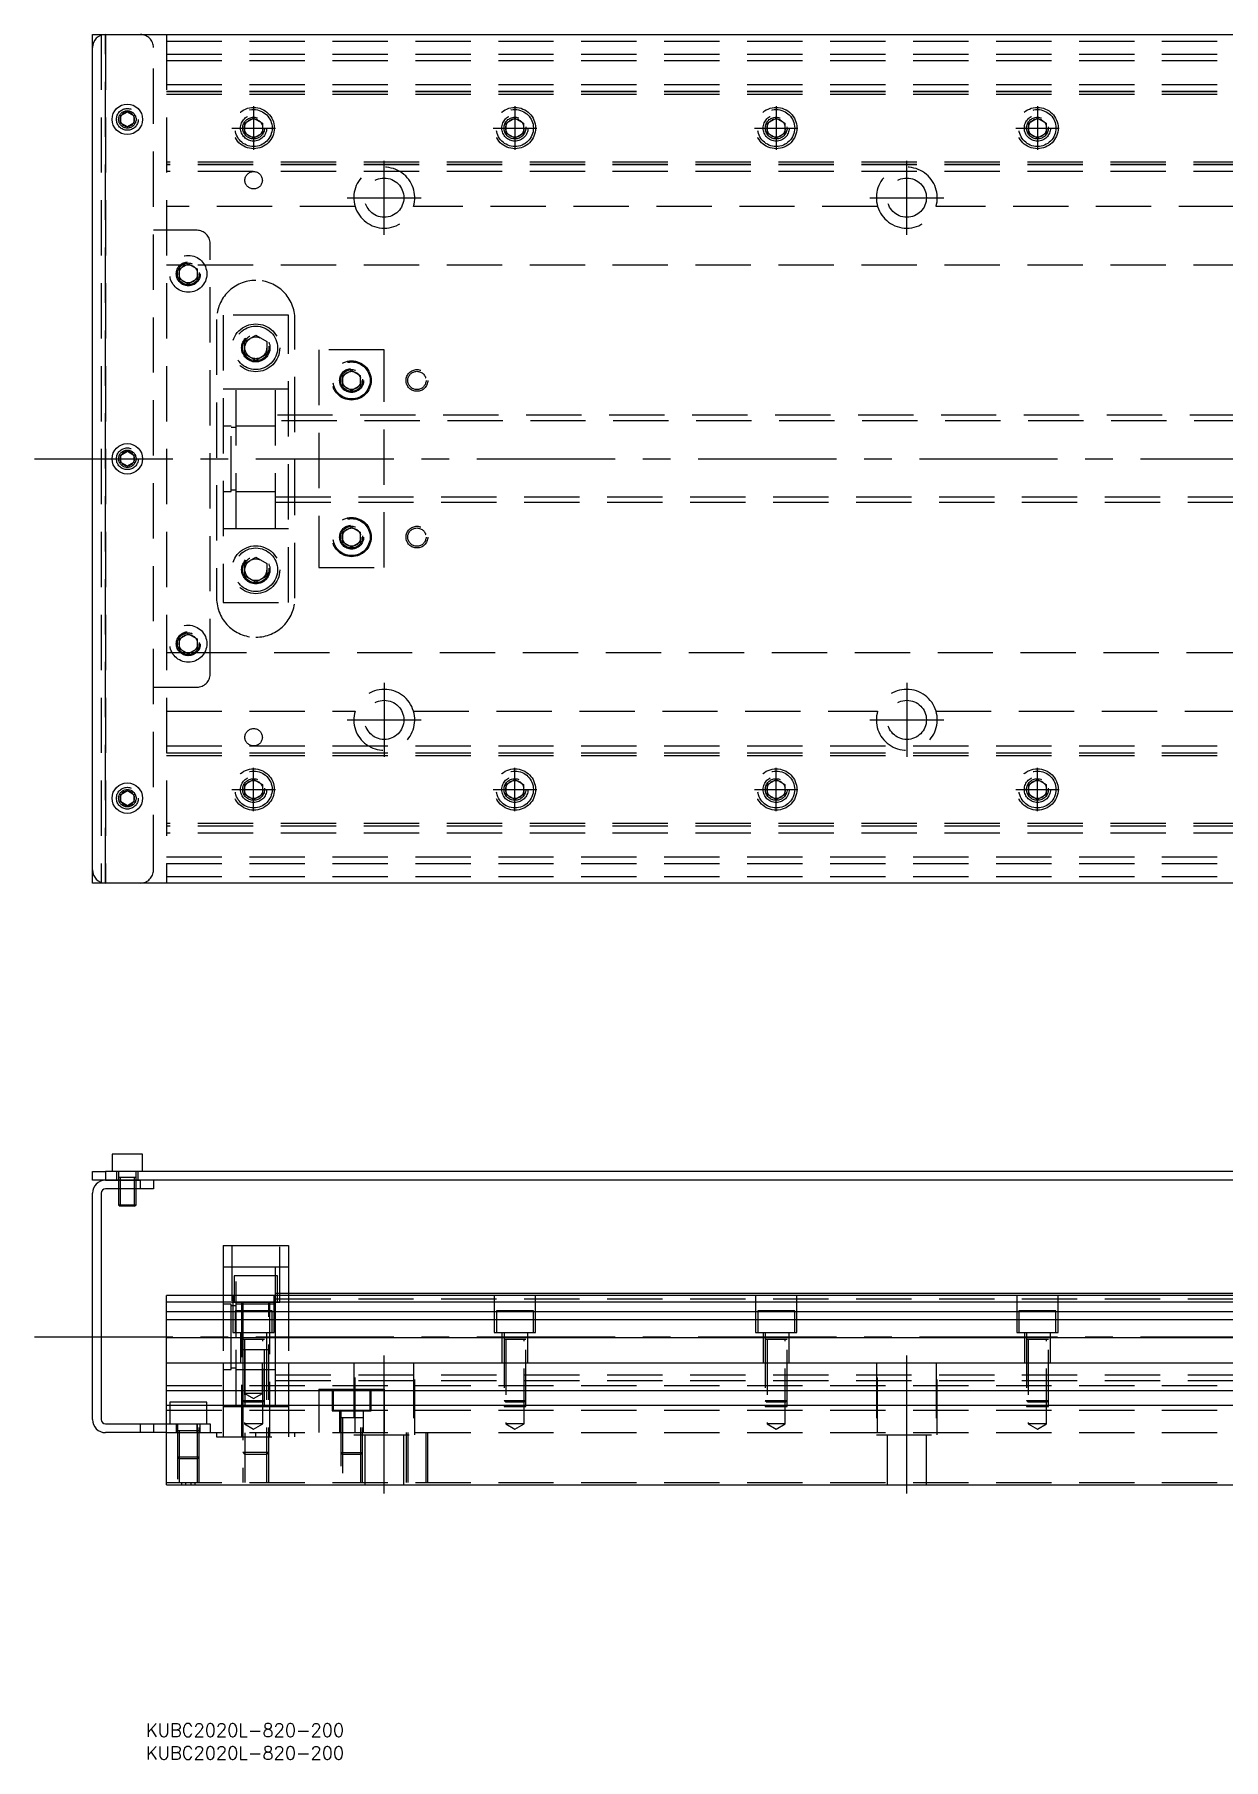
# Model space of a CAD drawing. Extents: x -13 to 1050, y -299 to 112.
# Drawn here: x -13.3 to 259.7, y -298.9 to 97.5 of the extents above; entities that cross this region are included whole.
import ezdxf

# ---------------------------------------------------------------- set-up
doc = ezdxf.new("R2010")
doc.units = 0
doc.linetypes.add('CENTER', pattern=[50.8, 31.75, -6.35, 6.35, -6.35])
doc.linetypes.add('DASHED', pattern=[19.05, 12.7, -6.35])
doc.layers.get('0').update_dxf_attribs({"linetype": 'CONTINUOUS'})
doc.layers.add('CENTER', color=1, linetype='CENTER')
doc.styles.get("Standard").update_dxf_attribs({"font": 'txt.shx', "height": 3, "bigfont": 'bigfont.shx'})

# ---------------------------------------------------------------- blocks, each defined once
blk = doc.blocks.new('*U2')
at = {"color": 7, "linetype": 'CONTINUOUS'}
blk.add_text('KUBC2020L-820-200', height=3, dxfattribs=at).set_placement((12.28, -298.91))
blk = doc.blocks.new('*U3')
at = {"color": 7, "linetype": 'CONTINUOUS'}
blk.add_text('KUBC2020L-820-200', height=3, dxfattribs=at).set_placement((12.28, -293.67))

msp = doc.modelspace()

# ---------------------------------------------------------------- linework, layer by layer
at = {"color": 7, "linetype": 'CONTINUOUS'}
for p, q in [((0, 94.5), (0, 97.5)), ((0, 97.5), (3, 97.5)), ((3, 97.5), (851, 97.5)), ((0, -94.5), (0, 94.5)), ((6.5, 78.866026), (8, 79.73205)), ((8, 79.73205), (9.5, 78.866026)), ((6.5, 77.133974), (6.5, 78.866026)), ((8, 76.26795), (6.5, 77.133974)), ((9.5, 77.133974), (8, 76.26795)), ((9.5, 78.866026), (9.5, 77.133974)), ((6.5, 0.866026), (8, 1.73205)), ((6.5, -0.866026), (6.5, 0.866026)), ((8, 1.73205), (9.5, 0.866026)), ((9.5, 0.866026), (9.5, -0.866026)), ((8, -1.73205), (6.5, -0.866026)), ((9.5, -0.866026), (8, -1.73205)), ((6.5, -77.133974), (8, -76.26795)), ((6.5, -78.866026), (6.5, -77.133974)), ((8, -79.73205), (6.5, -78.866026)), ((8, -76.26795), (9.5, -77.133974)), ((9.5, -78.866026), (8, -79.73205)), ((9.5, -77.133974), (9.5, -78.866026)), ((0, -97.5), (0, -94.5)), ((3, -97.5), (0, -97.5)), ((851, -97.5), (3, -97.5)), ((11.5, -159.79), (4.5, -159.79)), ((4.5, -159.79), (4.5, -163.79)), ((11.5, -163.79), (11.5, -159.79)), ((0, -165.79), (0, -163.79)), ((0, -163.79), (3, -163.79)), ((3, -165.79), (0, -165.79)), ((3, -163.79), (3, -165.79)), ((327, -163.79), (3, -163.79)), ((11, -165.79), (3, -165.79)), ((3, -165.79), (11, -165.79)), ((327, -165.79), (11, -165.79)), ((11, -167.79), (11, -165.79)), ((14, -165.79), (14, -167.79)), ((0, -220.79), (0, -168.79)), ((2, -168.79), (2, -220.79)), ((11, -167.79), (3, -167.79)), ((6, -167.79002), (6, -171.44)), ((6.35, -167.79002), (6.35, -171.79)), ((9.65, -171.79), (9.65, -167.79002)), ((10, -171.44), (10, -167.79002)), ((14, -167.79), (11, -167.79)), ((6, -171.44), (10, -171.44)), ((6, -171.44), (6.35, -171.79)), ((9.65, -171.79), (6.35, -171.79)), ((9.65, -171.79), (10, -171.44)), ((30, -180.79), (45, -180.79)), ((30, -180.79), (30, -192.29)), ((45, -180.79), (45, -192.29)), ((333.5, -192.29), (17, -192.29)), ((17, -235.79), (17, -192.29)), ((333.5, -193.829608), (17, -193.829608)), ((333.5, -191.79), (45, -191.79)), ((17, -195.950392), (333.5, -195.950392)), ((333.5, -197.860532), (17, -197.860532)), ((333.5, -201.971934), (17, -201.971934)), ((17, -207.79), (837, -207.79)), ((17, -214.09), (837, -214.09)), ((17, -217.49), (837, -217.49)), ((35, -217.49), (35, -217.79)), ((3, -221.79), (11, -221.79)), ((11, -223.79), (11, -221.79)), ((11, -221.79), (14, -221.79)), ((14, -221.79), (14, -223.79)), ((14, -221.79), (17, -221.79)), ((11, -223.79), (3, -223.79)), ((14, -223.79), (11, -223.79)), ((17, -223.79), (14, -223.79)), ((24.500006, -223.39), (19.499994, -223.39)), ((24.500006, -223.39), (19.499994, -223.39)), ((24.500006, -223.39), (19.499994, -223.39)), ((17, -235.79), (837, -235.79))]:
    msp.add_line(p, q, dxfattribs=at)
at = {"color": 3, "linetype": 'DASHED'}
for p, q in [((2, 97.5), (2, -97.5)), ((3, 97.5), (3, -97.5)), ((3, -97.5), (3, 97.5)), ((3, -97.5), (3, 97.5)), ((3, 97.5), (3, -97.5)), ((17, 97.5), (17, -97.5)), ((17, 96), (837, 96)), ((14, -94.5), (14, 94.5)), ((17, 93), (837, 93)), ((17, 91.5), (837, 91.5)), ((17, 86), (837, 86)), ((17, 84.460392), (837, 84.460392)), ((17, 84.403994), (837, 84.403994)), ((17, 83.8), (837, 83.8)), ((6, 78), (6.023172, 78.30356)), ((34.5, 76), (34.534018, 76.411016)), ((35, 77.1547), (37, 78.309402)), ((35, 74.8453), (35, 77.1547)), ((37, 78.309402), (39, 77.1547)), ((39, 77.1547), (39, 74.8453)), ((95, 77.1547), (97, 78.309402)), ((95, 74.8453), (95, 77.1547)), ((97, 78.309402), (99, 77.1547)), ((99, 77.1547), (99, 74.8453)), ((99.483582, 76.286038), (99.5, 76)), ((155, 77.1547), (157, 78.309402)), ((155, 74.8453), (155, 77.1547)), ((157, 78.309402), (159, 77.1547)), ((159, 77.1547), (159, 74.8453)), ((159.483582, 76.286038), (159.5, 76)), ((215, 77.1547), (217, 78.309402)), ((215, 74.8453), (215, 77.1547)), ((217, 78.309402), (219, 77.1547)), ((219, 77.1547), (219, 74.8453)), ((219.483582, 76.286038), (219.5, 76)), ((37, 73.690598), (35, 74.8453)), ((39, 74.8453), (37, 73.690598)), ((97, 73.690598), (95, 74.8453)), ((99, 74.8453), (97, 73.690598)), ((157, 73.690598), (155, 74.8453)), ((159, 74.8453), (157, 73.690598)), ((217, 73.690598), (215, 74.8453)), ((219, 74.8453), (217, 73.690598)), ((837, 68.2), (17, 68.2)), ((837, 67.596006), (17, 67.596006)), ((837, 67.539608), (17, 67.539608)), ((837, 66), (17, 66)), ((60.291796, 58), (17, 58)), ((180.291796, 58), (73.708204, 58)), ((300.291796, 58), (193.708204, 58)), ((24, 52.5), (14, 52.5)), ((27, -49.5), (27, 49.5)), ((21.359688, 44.5), (17, 44.5)), ((20, 43.6547), (22, 44.809402)), ((20, 41.3453), (20, 43.6547)), ((22, 44.809402), (24, 43.6547)), ((837, 44.5), (22.640312, 44.5)), ((24, 43.6547), (24, 41.3453)), ((22, 40.190598), (20, 41.3453)), ((24, 41.3453), (22, 40.190598)), ((24.483582, 42.786038), (24.5, 42.5)), ((28.5, 32), (28.5, -32)), ((45, 33), (30, 33)), ((30, 33), (30, -33)), ((45, -33), (45, 33)), ((46.5, -32), (46.5, 32)), ((35, 26.943376), (37.5, 28.386752)), ((37.5, 28.386752), (40, 26.943376)), ((35, 24.056624), (35, 26.943376)), ((37.5, 22.613248), (35, 24.056624)), ((40, 24.056624), (37.5, 22.613248)), ((40, 26.943376), (40, 24.056624)), ((40.477798, 25.864306), (40.5, 25.5)), ((52, 25), (52, -25)), ((67, 25), (52, 25)), ((67, -25), (67, 25)), ((57.5, 19.1547), (59.5, 20.309402)), ((59.5, 20.309402), (61.5, 19.1547)), ((33, 16), (30, 16)), ((33, -16), (33, 16)), ((42, 16), (33, 16)), ((42, 16), (33, 16)), ((42, -16), (42, 16)), ((45, 16), (42, 16)), ((57.5, 16.8453), (57.5, 19.1547)), ((59.5, 15.690598), (57.5, 16.8453)), ((61.5, 16.8453), (59.5, 15.690598)), ((61.5, 19.1547), (61.5, 16.8453)), ((61.983582, 18.286038), (62, 18)), ((378.99998, 10), (42, 10)), ((780, 8.75), (42, 8.75)), ((31.85, 7.5), (30, 7.5)), ((31.85, -7.5), (31.85, 7.5)), ((33, 7.15), (31.85, 7.15)), ((42, 7.5), (33, 7.5)), ((42, 7.5), (33, 7.5)), ((9.973226, 0.326156), (10, 0)), ((30, -7.5), (31.85, -7.5)), ((31.85, -7.15), (33, -7.15)), ((33, -7.5), (42, -7.5)), ((33, -7.5), (42, -7.5)), ((42, -8.75), (780, -8.75)), ((42, -10), (378.99998, -10)), ((57.5, -16.8453), (59.5, -15.690598)), ((59.5, -15.690598), (61.5, -16.8453)), ((30, -16), (33, -16)), ((33, -16), (42, -16)), ((33, -16), (42, -16)), ((42, -16), (45, -16)), ((57.5, -19.1547), (57.5, -16.8453)), ((59.5, -20.309402), (57.5, -19.1547)), ((61.5, -19.1547), (59.5, -20.309402)), ((61.5, -16.8453), (61.5, -19.1547)), ((61.983582, -17.713962), (62, -18)), ((35, -24.056624), (37.5, -22.613248)), ((37.5, -22.613248), (40, -24.056624)), ((35, -26.943376), (35, -24.056624)), ((37.5, -28.386752), (35, -26.943376)), ((40, -26.943376), (37.5, -28.386752)), ((40, -24.056624), (40, -26.943376)), ((40.477798, -25.135694), (40.5, -25.5)), ((52, -25), (67, -25)), ((30, -33), (45, -33)), ((20, -41.3453), (22, -40.190598)), ((20, -43.6547), (20, -41.3453)), ((22, -40.190598), (24, -41.3453)), ((24, -41.3453), (24, -43.6547)), ((24.483582, -42.213962), (24.5, -42.5)), ((17, -44.5), (21.359688, -44.5)), ((22, -44.809402), (20, -43.6547)), ((24, -43.6547), (22, -44.809402)), ((22.640312, -44.5), (837, -44.5)), ((14, -52.5), (24, -52.5)), ((17, -58), (60.291796, -58)), ((73.708204, -58), (180.291796, -58)), ((193.708204, -58), (300.291796, -58)), ((17, -66), (837, -66)), ((17, -67.539608), (837, -67.539608)), ((17, -67.596006), (837, -67.596006)), ((17, -68.2), (837, -68.2)), ((35, -74.8453), (37, -73.690598)), ((35, -77.1547), (35, -74.8453)), ((37, -73.690598), (39, -74.8453)), ((39, -74.8453), (39, -77.1547)), ((95, -74.8453), (97, -73.690598)), ((95, -77.1547), (95, -74.8453)), ((97, -73.690598), (99, -74.8453)), ((99, -74.8453), (99, -77.1547)), ((155, -74.8453), (157, -73.690598)), ((155, -77.1547), (155, -74.8453)), ((157, -73.690598), (159, -74.8453)), ((159, -74.8453), (159, -77.1547)), ((215, -74.8453), (217, -73.690598)), ((215, -77.1547), (215, -74.8453)), ((217, -73.690598), (219, -74.8453)), ((219, -74.8453), (219, -77.1547)), ((9.973226, -77.673844), (10, -78)), ((37, -78.309402), (35, -77.1547)), ((39, -77.1547), (37, -78.309402)), ((39.483582, -75.713962), (39.5, -76)), ((94.5, -76), (94.534018, -75.588984)), ((97, -78.309402), (95, -77.1547)), ((99, -77.1547), (97, -78.309402)), ((154.5, -76), (154.534018, -75.588984)), ((157, -78.309402), (155, -77.1547)), ((159, -77.1547), (157, -78.309402)), ((217, -78.309402), (215, -77.1547)), ((219, -77.1547), (217, -78.309402)), ((219.483582, -75.713962), (219.5, -76)), ((837, -83.8), (17, -83.8)), ((837, -84.403994), (17, -84.403994)), ((837, -84.460392), (17, -84.460392)), ((837, -86), (17, -86)), ((17, -91.5), (837, -91.5)), ((17, -93), (837, -93)), ((17, -96), (837, -96)), ((5.5, -163.79), (5.5, -165.79)), ((10.000006, -165.19), (5.999994, -165.19)), ((6, -163.79), (6, -167.79)), ((6.35, -165.19), (6.35, -167.79)), ((9.65, -167.79), (9.65, -165.19)), ((9.999994, -167.79), (9.999994, -165.79)), ((10, -167.79), (10, -163.79)), ((10.5, -165.79), (10.5, -163.79)), ((32, -180.79), (32, -193.79)), ((43, -193.79), (43, -180.79)), ((33, -185.79), (30, -185.79)), ((33, -201.79), (33, -185.79)), ((42, -185.79), (33, -185.79)), ((42, -187.79), (42, -185.79)), ((45, -185.79), (42, -185.79)), ((42.5, -187.79), (32.5, -187.79)), ((32.5, -187.79), (32.5, -193.79)), ((42, -192.29), (42, -187.79)), ((42.5, -192.29), (42.5, -187.79)), ((30, -192.29), (30, -207.79)), ((32, -193.79), (43, -193.79)), ((32.25, -192.29), (32.25, -200.79)), ((34.25, -193.79), (34.25, -224.79)), ((34.500006, -193.79), (34.500006, -235.29)), ((40.499994, -235.29), (40.499994, -193.79)), ((40.75, -224.79), (40.75, -193.79)), ((41.75, -200.79), (41.75, -192.29)), ((42.5, -191.79), (42, -191.79)), ((42, -193.829608), (42, -192.29)), ((42, -193.04), (780, -193.04)), ((42, -201.79), (42, -193.829608)), ((45, -191.79), (42.5, -191.79)), ((42.5, -193.79), (42.5, -192.29)), ((45, -192.29), (45, -207.79)), ((92.25, -192.29), (92.25, -200.79)), ((101.75, -200.79), (101.75, -192.29)), ((152.25, -192.29), (152.25, -200.79)), ((161.75, -200.79), (161.75, -192.29)), ((212.25, -192.29), (212.25, -200.79)), ((221.75, -200.79), (221.75, -192.29)), ((31.85, -194.29), (30, -194.29)), ((31.85, -201.79), (31.85, -194.29)), ((33, -194.64), (31.85, -194.64)), ((41.25, -195.79), (32.75, -195.79)), ((32.75, -195.79), (32.75, -200.79)), ((40.5, -194.29), (33, -194.29)), ((42, -194.29), (40.5, -194.29)), ((41.25, -200.79), (41.25, -195.79)), ((101.25, -195.79), (92.75, -195.79)), ((92.75, -195.79), (92.75, -200.79)), ((101.25, -200.79), (101.25, -195.79)), ((161.25, -195.79), (152.75, -195.79)), ((152.75, -195.79), (152.75, -200.79)), ((161.25, -200.79), (161.25, -195.79)), ((221.25, -195.79), (212.75, -195.79)), ((212.75, -195.79), (212.75, -200.79)), ((221.25, -200.79), (221.25, -195.79)), ((31.85, -209.29), (31.85, -201.79)), ((32.25, -200.79), (41.75, -200.79)), ((33, -217.49), (33, -201.79)), ((34, -200.79), (34, -207.79)), ((34.500006, -200.79), (34.500006, -217.49)), ((39.499994, -217.49), (39.499994, -200.79)), ((40, -207.79), (40, -200.79)), ((42, -207.79), (42, -201.79)), ((92.25, -200.79), (101.75, -200.79)), ((94, -200.79), (94, -207.79)), ((94.500006, -200.79), (94.500006, -217.49)), ((99.499994, -217.49), (99.499994, -200.79)), ((100, -207.79), (100, -200.79)), ((152.25, -200.79), (161.75, -200.79)), ((154, -200.79), (154, -207.79)), ((154.500006, -200.79), (154.500006, -217.49)), ((159.499994, -217.49), (159.499994, -200.79)), ((160, -207.79), (160, -200.79)), ((212.25, -200.79), (221.75, -200.79)), ((214, -200.79), (214, -207.79)), ((214.500006, -200.79), (214.500006, -217.49)), ((219.499994, -217.49), (219.499994, -200.79)), ((220, -207.79), (220, -200.79)), ((39.500006, -202.39), (34.499994, -202.39)), ((40.500006, -204.79), (34.499994, -204.79)), ((34.9, -202.39), (34.9, -221.79)), ((35, -204.79), (35, -235.29)), ((39.1, -221.79), (39.1, -202.39)), ((40, -235.29), (40, -204.79)), ((99.500006, -202.39), (94.499994, -202.39)), ((94.9, -202.39), (94.9, -221.79)), ((99.1, -221.79), (99.1, -202.39)), ((159.500006, -202.39), (154.499994, -202.39)), ((154.9, -202.39), (154.9, -221.79)), ((159.1, -221.79), (159.1, -202.39)), ((219.500006, -202.39), (214.499994, -202.39)), ((214.9, -202.39), (214.9, -221.79)), ((219.1, -221.79), (219.1, -202.39)), ((30, -207.79), (30, -214.09)), ((30, -209.29), (31.85, -209.29)), ((31.85, -208.94), (33, -208.94)), ((33, -209.29), (40.5, -209.29)), ((35, -207.79), (35, -214.79)), ((39, -214.79), (39, -207.79)), ((40.5, -209.29), (42, -209.29)), ((42, -214.09), (42, -207.79)), ((45, -207.79), (45, -214.09)), ((60, -207.79), (60, -224.29)), ((60.291796, -223.79), (60.291796, -207.79)), ((73.708204, -207.79), (73.708204, -223.79)), ((74, -224.29), (74, -207.79)), ((180, -207.79), (180, -224.29)), ((180.291796, -223.79), (180.291796, -207.79)), ((193.708204, -207.79), (193.708204, -223.79)), ((194, -224.29), (194, -207.79)), ((17, -212.94), (837, -212.94)), ((42, -210.54), (780, -210.54)), ((42, -211.79), (780, -211.79)), ((52, -213.79), (60.291796, -213.79)), ((52, -213.79), (52, -214.09)), ((55, -213.79), (55, -218.79)), ((55.25, -213.79), (55.25, -214.09)), ((60.291796, -213.79), (67, -213.79)), ((63.75, -214.09), (63.75, -213.79)), ((64, -218.79), (64, -213.79)), ((67, -213.79), (67, -214.09)), ((26.25, -216.79), (17.75, -216.79)), ((17.75, -216.79), (17.75, -217.49)), ((17.75, -217.49), (17.75, -221.79)), ((26.25, -217.49), (26.25, -216.79)), ((26.25, -221.79), (26.25, -217.49)), ((30, -214.09), (30, -217.49)), ((30, -217.49), (30, -224.79)), ((30, -217.79), (33, -217.79)), ((33, -217.79), (33, -217.49)), ((33, -217.79), (34.5, -217.79)), ((34.5, -216.39), (39.5, -216.39)), ((34.5, -216.39), (34.9, -216.79)), ((34.500006, -217.49), (34.500006, -217.79)), ((34.500006, -217.79), (39.499994, -217.79)), ((34.500006, -217.79), (39.499994, -217.79)), ((39.1, -216.79), (34.9, -216.79)), ((39, -214.79), (35, -214.79)), ((35, -214.79), (37, -215.9447)), ((37, -215.9447), (39, -214.79)), ((39.1, -216.79), (39.5, -216.39)), ((39.499994, -217.79), (39.499994, -217.49)), ((39.499994, -217.79), (40, -217.79)), ((40, -217.79), (40.5, -217.79)), ((40.5, -217.79), (42, -217.79)), ((42, -217.49), (42, -214.09)), ((42, -217.79), (42, -217.49)), ((42, -217.79), (45, -217.79)), ((45, -214.09), (45, -217.49)), ((45, -217.49), (45, -224.79)), ((52, -214.09), (52, -217.49)), ((52, -217.49), (52, -223.79)), ((55.25, -214.09), (55.25, -217.49)), ((55.25, -217.49), (55.25, -218.79)), ((63.75, -217.49), (63.75, -214.09)), ((63.75, -218.79), (63.75, -217.49)), ((67, -214.09), (67, -217.49)), ((67, -217.49), (67, -223.79)), ((94.5, -216.39), (99.5, -216.39)), ((94.5, -216.39), (94.9, -216.79)), ((94.500006, -217.49), (94.500006, -217.79)), ((94.500006, -217.79), (99.499994, -217.79)), ((99.1, -216.79), (94.9, -216.79)), ((99.1, -216.79), (99.5, -216.39)), ((99.499994, -217.79), (99.499994, -217.49)), ((154.5, -216.39), (159.5, -216.39)), ((154.5, -216.39), (154.9, -216.79)), ((154.500006, -217.49), (154.500006, -217.79)), ((154.500006, -217.79), (159.499994, -217.79)), ((159.1, -216.79), (154.9, -216.79)), ((159.1, -216.79), (159.5, -216.39)), ((159.499994, -217.79), (159.499994, -217.49)), ((214.5, -216.39), (219.5, -216.39)), ((214.5, -216.39), (214.9, -216.79)), ((214.500006, -217.49), (214.500006, -217.79)), ((214.500006, -217.79), (219.499994, -217.79)), ((219.1, -216.79), (214.9, -216.79)), ((219.1, -216.79), (219.5, -216.39)), ((219.499994, -217.79), (219.499994, -217.49)), ((17, -218.64), (837, -218.64)), ((17, -221.79), (27, -221.79)), ((19.25, -221.79), (19.25, -223.79)), ((19.500006, -221.79), (19.500006, -235.29)), ((24, -223.79), (24, -221.79)), ((24, -221.79), (24, -223.79)), ((24.499994, -235.29), (24.499994, -221.79)), ((24.75, -223.79), (24.75, -221.79)), ((27, -221.79), (27, -223.79)), ((39.1, -221.79), (34.9, -221.79)), ((34.9, -221.79), (37, -223.002436)), ((37, -223.002436), (39.1, -221.79)), ((55, -218.79), (64, -218.79)), ((56.75, -218.79), (56.75, -223.79)), ((62.000006, -220.39), (56.999994, -220.39)), ((57.000006, -218.79), (57.000006, -235.29)), ((57.4, -220.39), (57.4, -235.29)), ((61.6, -235.29), (61.6, -220.39)), ((61.999994, -235.29), (61.999994, -218.79)), ((62.25, -223.79), (62.25, -218.79)), ((99.1, -221.79), (94.9, -221.79)), ((94.9, -221.79), (97, -223.002436)), ((97, -223.002436), (99.1, -221.79)), ((159.1, -221.79), (154.9, -221.79)), ((154.9, -221.79), (157, -223.002436)), ((157, -223.002436), (159.1, -221.79)), ((219.1, -221.79), (214.9, -221.79)), ((214.9, -221.79), (217, -223.002436)), ((217, -223.002436), (219.1, -221.79)), ((17, -223.79), (837, -223.79)), ((19.9, -223.39), (19.9, -235.29)), ((19.9, -223.79), (24.1, -223.79)), ((19.9, -223.79), (24.1, -223.79)), ((24.1, -235.29), (24.1, -223.39)), ((28.5, -223.79), (28.5, -224.79)), ((28.5, -224.79), (46.5, -224.79)), ((37.5, -224.79), (37.5, -223.79)), ((37.5, -224.79), (37.5, -223.79)), ((46.5, -224.79), (46.5, -223.79)), ((60, -224.29), (74, -224.29)), ((62.5, -224.29), (62.5, -235.79)), ((71.5, -235.79), (71.5, -224.29)), ((72.000006, -223.79), (72.000006, -235.29)), ((72.4, -223.79), (72.4, -235.29)), ((76.6, -235.29), (76.6, -223.79)), ((76.999994, -235.29), (76.999994, -223.79)), ((180, -224.29), (194, -224.29)), ((182.5, -224.29), (182.5, -235.79)), ((191.5, -235.79), (191.5, -224.29)), ((19.5, -229.39), (24.5, -229.39)), ((19.5, -229.39), (19.9, -229.79)), ((24.1, -229.79), (19.9, -229.79)), ((24.1, -229.79), (24.5, -229.39)), ((34.5, -228.29), (40.5, -228.29)), ((34.5, -228.29), (35, -228.79)), ((40, -228.79), (35, -228.79)), ((40, -228.79), (40.5, -228.29)), ((57, -228.39), (62, -228.39)), ((57, -228.39), (57.4, -228.79)), ((61.6, -228.79), (57.4, -228.79)), ((61.6, -228.79), (62, -228.39)), ((17, -235.29), (837, -235.29)), ((20.500008, -235.79), (20.500008, -235.29)), ((21.359688, -235.29), (21.359688, -235.79)), ((22.640312, -235.79), (22.640312, -235.29)), ((23.499992, -235.29), (23.499992, -235.79))]:
    msp.add_line(p, q, dxfattribs=at)
at = {"color": 7, "linetype": 'CONTINUOUS'}
for centre in [(8, 78), (8, 0), (8, -78)]:
    msp.add_circle(centre, 3.5, dxfattribs=at)
at = {"color": 3, "linetype": 'DASHED'}
for centre, radius in [((8, 78), 2.5), ((8, 78), 2), ((37, 76), 4.75), ((37, 76), 4.25), ((97, 76), 4.75), ((97, 76), 4.25), ((157, 76), 4.75), ((157, 76), 4.25), ((217, 76), 4.75), ((217, 76), 4.25), ((37, 76), 3), ((37, 76), 2.5), ((37, 76), 2.1), ((97, 76), 3), ((97, 76), 2.5), ((97, 76), 2.1), ((157, 76), 3), ((157, 76), 2.5), ((157, 76), 2.1), ((217, 76), 3), ((217, 76), 2.5), ((217, 76), 2.1), ((37, 64), 2), ((67, 60), 4.5), ((187, 60), 4.5), ((22, 42.5), 4.25), ((22, 42.5), 2.75), ((22, 42.5), 2.5), ((22, 42.5), 2.1), ((37.5, 25.5), 5.5), ((37.5, 25.5), 5), ((37.5, 25.5), 3.25), ((37.5, 25.5), 3), ((37.5, 25.5), 2.5), ((59.5, 18), 4.5), ((59.5, 18), 4.25), ((59.5, 18), 2.75), ((59.5, 18), 2.5), ((59.5, 18), 2.1), ((74.5, 18), 2.5), ((74.5, 18), 2.1), ((8, 0), 2.5), ((8, 0), 2), ((59.5, -18), 4.5), ((59.5, -18), 4.25), ((59.5, -18), 2.75), ((59.5, -18), 2.5), ((74.5, -18), 2.5), ((59.5, -18), 2.1), ((74.5, -18), 2.1), ((37.5, -25.5), 5.5), ((37.5, -25.5), 5), ((37.5, -25.5), 3.25), ((37.5, -25.5), 3), ((37.5, -25.5), 2.5), ((22, -42.5), 4.25), ((22, -42.5), 2.75), ((22, -42.5), 2.5), ((22, -42.5), 2.1), ((67, -60), 4.5), ((187, -60), 4.5), ((37, -64), 2), ((37, -76), 4.75), ((97, -76), 4.75), ((157, -76), 4.75), ((217, -76), 4.75), ((37, -76), 4.25), ((37, -76), 3), ((37, -76), 2.5), ((37, -76), 2.1), ((97, -76), 4.25), ((97, -76), 3), ((97, -76), 2.5), ((97, -76), 2.1), ((157, -76), 4.25), ((157, -76), 3), ((157, -76), 2.5), ((157, -76), 2.1), ((217, -76), 4.25), ((217, -76), 3), ((217, -76), 2.5), ((217, -76), 2.1), ((8, -78), 2.5), ((8, -78), 2)]:
    msp.add_circle(centre, radius, dxfattribs=at)
at = {"color": 7, "linetype": 'CONTINUOUS'}
for centre, radius, start, end in [((3, 94.5), 3, 90, 180), ((8, 78), 1.65, 95.380023, 144.619977), ((8, 78), 1.65, 84.619977, 95.380023), ((8, 78), 1.65, 35.380023, 84.619977), ((8, 78), 1.65, 155.380023, 180), ((8, 78), 1.65, 180, 204.619977), ((8, 78), 1.65, 144.619977, 155.380023), ((8, 78), 1.65, 204.619977, 215.380023), ((8, 78), 1.65, 215.380023, 264.619977), ((8, 78), 1.65, 264.619977, 275.380023), ((8, 78), 1.65, 275.380023, 324.619977), ((8, 78), 1.65, 24.619977, 35.380023), ((8, 78), 1.65, 324.619977, 335.380023), ((8, 78), 1.65, 335.380023, 24.619977), ((8, 0), 1.65, 155.380023, 180), ((8, 0), 1.65, 144.619977, 155.380023), ((8, 0), 1.65, 95.380023, 144.619977), ((8, 0), 1.65, 84.619977, 95.380023), ((8, 0), 1.65, 35.380023, 84.619977), ((8, 0), 1.65, 24.619977, 35.380023), ((8, 0), 1.65, 335.380023, 24.619977), ((8, 0), 1.65, 180, 204.619977), ((8, 0), 1.65, 204.619977, 215.380023), ((8, 0), 1.65, 215.380023, 264.619977), ((8, 0), 1.65, 264.619977, 275.380023), ((8, 0), 1.65, 275.380023, 324.619977), ((8, 0), 1.65, 324.619977, 335.380023), ((8, -78), 1.65, 155.380023, 180), ((8, -78), 1.65, 180, 204.619977), ((8, -78), 1.65, 144.619977, 155.380023), ((8, -78), 1.65, 204.619977, 215.380023), ((8, -78), 1.65, 95.380023, 144.619977), ((8, -78), 1.65, 215.380023, 264.619977), ((8, -78), 1.65, 84.619977, 95.380023), ((8, -78), 1.65, 35.380023, 84.619977), ((8, -78), 1.65, 275.380023, 324.619977), ((8, -78), 1.65, 24.619977, 35.380023), ((8, -78), 1.65, 324.619977, 335.380023), ((8, -78), 1.65, 335.380023, 24.619977), ((8, -78), 1.65, 264.619977, 275.380023), ((3, -94.5), 3, 180, 270), ((3, -168.79), 3, 90, 180), ((3, -168.79), 1, 90, 180), ((3, -220.79), 3, 180, 270), ((3, -220.79), 1, 180, 270)]:
    msp.add_arc(centre, radius, start, end, dxfattribs=at)
at = {"color": 3, "linetype": 'DASHED'}
for centre, radius, start, end in [((11, 94.5), 3, 0, 90), ((67, 60), 7, 343.39845, 196.60155), ((187, 60), 7, 343.39845, 196.60155), ((67, 60), 7, 196.60155, 343.39845), ((187, 60), 7, 196.60155, 343.39845), ((24, 49.5), 3, 0, 90), ((37.5, 32), 9, 90, 180), ((37.5, 32), 9, 0, 90), ((37.5, -32), 9, 180, 270), ((37.5, -32), 9, 270, 0), ((24, -49.5), 3, 270, 0), ((67, -60), 7, 16.60155, 163.39845), ((187, -60), 7, 16.60155, 163.39845), ((67, -60), 7, 163.39845, 16.60155), ((187, -60), 7, 163.39845, 16.60155), ((11, -94.5), 3, 270, 0)]:
    msp.add_arc(centre, radius, start, end, dxfattribs=at)
at = {"layer": 'CENTER', "color": 1, "linetype": 'CENTER'}
for p, q in [((37, 81), (37, 71)), ((97, 81), (97, 71)), ((157, 81), (157, 71)), ((217, 81), (217, 71)), ((32, 76), (42, 76)), ((92, 76), (102, 76)), ((152, 76), (162, 76)), ((212, 76), (222, 76)), ((67, 51.5), (67, 68.5)), ((187, 51.5), (187, 68.5)), ((58.5, 60), (75.5, 60)), ((178.5, 60), (195.5, 60)), ((-13.314543, 0), (907.016924, 0)), ((67, -51.5), (67, -68.5)), ((187, -51.5), (187, -68.5)), ((187, -51.5), (187, -68.5)), ((58.5, -60), (75.5, -60)), ((178.5, -60), (195.5, -60)), ((178.5, -60), (195.5, -60)), ((37, -81), (37, -71)), ((97, -81), (97, -71)), ((157, -81), (157, -71)), ((217, -81), (217, -71)), ((32, -76), (42, -76)), ((92, -76), (102, -76)), ((152, -76), (162, -76)), ((212, -76), (222, -76)), ((-13.314543, -201.79), (907.016924, -201.79)), ((67, -237.79), (67, -205.79)), ((187, -237.79), (187, -205.79))]:
    msp.add_line(p, q, dxfattribs=at)

# ---------------------------------------------------------------- block references
at = {"color": 7, "linetype": 'CONTINUOUS'}
for name in ['*U3', '*U2']:
    msp.add_blockref(name, (0, 0), dxfattribs=at)

doc.saveas('drawing.dxf')
